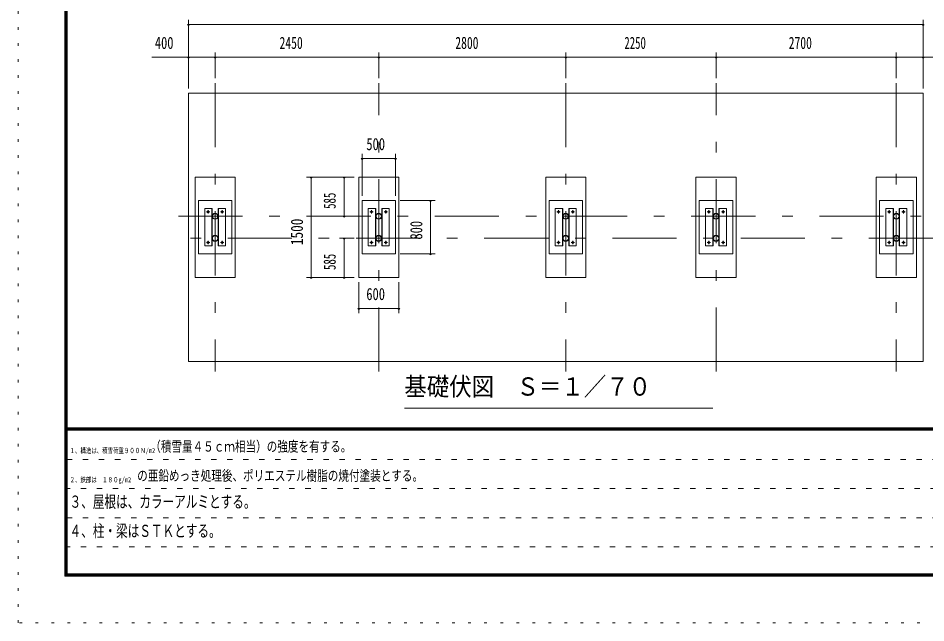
# Model space of a CAD drawing. Units: millimetres, scale not verified, with parts at other scales. Extents: x -32712 to 32715, y -14700 to 14700.
# Drawn here: x -8865 to 4726, y -14700 to -5647 of the extents above; entities that cross this region are included whole.
import ezdxf
from ezdxf.enums import TextEntityAlignment as Align

# ---------------------------------------------------------------- set-up
doc = ezdxf.new("R2010")
doc.units = ezdxf.units.MM
doc.header["$LTSCALE"] = 80
for name, pattern in [('USER1', [3, 1, -2]), ('USER3', [24, 12, -5, 2, -5]), ('USER4', [3, 0.5, -2.5])]:
    doc.linetypes.add(name, pattern=pattern)
doc.layers.add('0-1_0-F1TEXT', color=7, linetype='Continuous')
for name, color, linetype, lineweight in [('0-2_1-07BOLD', 7, 'Continuous', 18), ('0-3_1-27CENTER', 3, 'USER3', 18), ('0-5_1-57DIM', 3, 'Continuous', 18), ('0-C_F-F1PAPER', 5, 'Continuous', 18), ('0-D_F-E_J_ADD', 5, 'USER4', 18)]:
    doc.layers.add(name, color=color, linetype=linetype, lineweight=lineweight)
doc.styles.add('ＭＳ ゴシック', font='')
doc.styles.get('ＭＳ ゴシック').set_extended_font_data('MS Gothic')

msp = doc.modelspace()

# ---------------------------------------------------------------- linework, layer by layer
at = {"layer": '0-2_1-07BOLD'}
for p, q in [((-5964.62, -8497.46), (-5964.62, -9057.46)), ((-5866.52, -9057.46), (-5866.52, -8497.46)), ((-3514.62, -8497.46), (-3514.62, -9057.46)), ((-3416.52, -9057.46), (-3416.52, -8497.46)), ((-714.62, -8497.46), (-714.62, -9057.46)), ((-616.52, -9057.46), (-616.52, -8497.46)), ((1535.38, -8497.46), (1535.38, -9057.46)), ((1633.48, -9057.46), (1633.48, -8497.46)), ((4235.38, -8497.46), (4235.38, -9057.46)), ((4333.48, -9057.46), (4333.48, -8497.46))]:
    msp.add_line(p, q, dxfattribs=at)
for points in [[(-6315.57, -6767.46), (-6315.57, -10787.46), (4684.43, -10787.46), (4684.43, -6767.46)], [(-6215.57, -8027.46), (-6215.57, -9527.46), (-5615.57, -9527.46), (-5615.57, -8027.46)], [(-3165.57, -8027.46), (-3165.57, -9527.46), (-3765.57, -9527.46), (-3765.57, -8027.46)], [(-965.57, -8027.46), (-965.57, -9527.46), (-365.57, -9527.46), (-365.57, -8027.46)], [(1884.43, -8027.46), (1884.43, -9527.46), (1284.43, -9527.46), (1284.43, -8027.46)], [(3984.43, -8027.46), (3984.43, -9527.46), (4584.43, -9527.46), (4584.43, -8027.46)], [(-6165.57, -8377.46), (-5665.57, -8377.46), (-5665.57, -9177.46), (-6165.57, -9177.46)], [(-3215.57, -8377.46), (-3215.57, -9177.46), (-3715.57, -9177.46), (-3715.57, -8377.46)], [(-915.57, -8377.46), (-415.57, -8377.46), (-415.57, -9177.46), (-915.57, -9177.46)], [(1834.43, -8377.46), (1334.43, -8377.46), (1334.43, -9177.46), (1834.43, -9177.46)], [(4034.43, -8377.46), (4534.43, -8377.46), (4534.43, -9177.46), (4034.43, -9177.46)], [(-6072.12, -8497.46), (-6072.12, -9057.46), (-5960.12, -9057.46), (-5960.12, -8497.46)], [(-5871.02, -9057.46), (-5759.02, -9057.46), (-5759.02, -8497.46), (-5871.02, -8497.46)], [(-3622.12, -8497.46), (-3622.12, -9057.46), (-3510.12, -9057.46), (-3510.12, -8497.46)], [(-3421.02, -9057.46), (-3309.02, -9057.46), (-3309.02, -8497.46), (-3421.02, -8497.46)], [(-822.12, -8497.46), (-822.12, -9057.46), (-710.12, -9057.46), (-710.12, -8497.46)], [(-621.02, -9057.46), (-509.02, -9057.46), (-509.02, -8497.46), (-621.02, -8497.46)], [(1427.88, -8497.46), (1427.88, -9057.46), (1539.88, -9057.46), (1539.88, -8497.46)], [(1628.98, -9057.46), (1740.98, -9057.46), (1740.98, -8497.46), (1628.98, -8497.46)], [(4127.88, -8497.46), (4127.88, -9057.46), (4239.88, -9057.46), (4239.88, -8497.46)], [(4328.98, -9057.46), (4440.98, -9057.46), (4440.98, -8497.46), (4328.98, -8497.46)]]:
    msp.add_lwpolyline(points, close=True, dxfattribs=at)
for centre, radius in [((-6022.07, -8547.46), 14.5), ((-5809.07, -8547.46), 14.5), ((-3572.07, -8547.46), 14.5), ((-3359.07, -8547.46), 14.5), ((-772.07, -8547.46), 14.5), ((-559.07, -8547.46), 14.5), ((1477.93, -8547.46), 14.5), ((1690.93, -8547.46), 14.5), ((4177.93, -8547.46), 14.5), ((4390.93, -8547.46), 14.5), ((-5915.57, -8612.46), 44.55), ((-5915.57, -8612.46), 40.35), ((-3465.57, -8612.46), 44.55), ((-3465.57, -8612.46), 40.35), ((-665.57, -8612.46), 44.55), ((-665.57, -8612.46), 40.35), ((1584.43, -8612.46), 44.55), ((1584.43, -8612.46), 40.35), ((4284.43, -8612.46), 44.55), ((4284.43, -8612.46), 40.35), ((-5915.57, -8942.46), 44.55), ((-5915.57, -8942.46), 40.35), ((-3465.57, -8942.46), 44.55), ((-3465.57, -8942.46), 40.35), ((-665.57, -8942.46), 44.55), ((-665.57, -8942.46), 40.35), ((1584.43, -8942.46), 44.55), ((1584.43, -8942.46), 40.35), ((4284.43, -8942.46), 44.55), ((4284.43, -8942.46), 40.35), ((-6022.07, -9007.46), 14.5), ((-5809.07, -9007.46), 14.5), ((-3572.07, -9007.46), 14.5), ((-3359.07, -9007.46), 14.5), ((-772.07, -9007.46), 14.5), ((-559.07, -9007.46), 14.5), ((1477.93, -9007.46), 14.5), ((1690.93, -9007.46), 14.5), ((4177.93, -9007.46), 14.5), ((4390.93, -9007.46), 14.5)]:
    msp.add_circle(centre, radius, dxfattribs=at)
at = {"layer": '0-3_1-27CENTER'}
for p, q in [((-5915.57, -6617.46), (-5915.57, -10937.46)), ((-3465.57, -10937.46), (-3465.57, -6617.46)), ((-665.57, -6617.46), (-665.57, -10937.46)), ((1584.43, -10937.46), (1584.43, -6617.46)), ((4284.43, -6617.46), (4284.43, -10937.46)), ((-5997.07, -8547.46), (-6047.07, -8547.46)), ((-6022.07, -8522.46), (-6022.07, -8572.46)), ((-5834.07, -8547.46), (-5784.07, -8547.46)), ((-5809.07, -8572.46), (-5809.07, -8522.46)), ((-3597.07, -8547.46), (-3547.07, -8547.46)), ((-3572.07, -8522.46), (-3572.07, -8572.46)), ((-3334.07, -8547.46), (-3384.07, -8547.46)), ((-3359.07, -8572.46), (-3359.07, -8522.46)), ((-747.07, -8547.46), (-797.07, -8547.46)), ((-772.07, -8522.46), (-772.07, -8572.46)), ((-534.07, -8547.46), (-584.07, -8547.46)), ((-559.07, -8572.46), (-559.07, -8522.46)), ((1502.93, -8547.46), (1452.93, -8547.46)), ((1477.93, -8522.46), (1477.93, -8572.46)), ((1715.93, -8547.46), (1665.93, -8547.46)), ((1690.93, -8572.46), (1690.93, -8522.46)), ((4152.93, -8547.46), (4202.93, -8547.46)), ((4177.93, -8572.46), (4177.93, -8522.46)), ((4365.93, -8547.46), (4415.93, -8547.46)), ((4390.93, -8522.46), (4390.93, -8572.46)), ((-6465.57, -8612.46), (4834.43, -8612.46)), ((4834.43, -8942.46), (-6465.57, -8942.46)), ((-5997.07, -9007.46), (-6047.07, -9007.46)), ((-6022.07, -9032.46), (-6022.07, -8982.46)), ((-5834.07, -9007.46), (-5784.07, -9007.46)), ((-5809.07, -9032.46), (-5809.07, -8982.46)), ((-3547.07, -9007.46), (-3597.07, -9007.46)), ((-3572.07, -9032.46), (-3572.07, -8982.46)), ((-3334.07, -9007.46), (-3384.07, -9007.46)), ((-3359.07, -8982.46), (-3359.07, -9032.46)), ((-747.07, -9007.46), (-797.07, -9007.46)), ((-772.07, -9032.46), (-772.07, -8982.46)), ((-534.07, -9007.46), (-584.07, -9007.46)), ((-559.07, -8982.46), (-559.07, -9032.46)), ((1452.93, -9007.46), (1502.93, -9007.46)), ((1477.93, -8982.46), (1477.93, -9032.46)), ((1665.93, -9007.46), (1715.93, -9007.46)), ((1690.93, -9032.46), (1690.93, -8982.46)), ((4202.93, -9007.46), (4152.93, -9007.46)), ((4177.93, -9032.46), (4177.93, -8982.46)), ((4415.93, -9007.46), (4365.93, -9007.46)), ((4390.93, -9032.46), (4390.93, -8982.46))]:
    msp.add_line(p, q, dxfattribs=at)
at = {"layer": '0-5_1-57DIM'}
for p, q in [((-6315.57, -6697.46), (-6315.57, -5672.46)), ((4684.43, -6697.46), (4684.43, -5672.46)), ((-6301.57, -5742.46), (-6329.57, -5742.46)), ((-6315.57, -5742.46), (4684.43, -5742.46)), ((4698.43, -5742.46), (4670.43, -5742.46)), ((-6315.57, -6232.46), (-6865.07, -6232.46)), ((-6301.57, -6232.46), (-6329.57, -6232.46)), ((-6315.57, -6232.46), (-5915.57, -6232.46)), ((-5901.57, -6232.46), (-5929.57, -6232.46)), ((-5915.57, -6162.46), (-5915.57, -6547.46)), ((-5915.57, -6232.46), (-3465.57, -6232.46)), ((-3451.57, -6232.46), (-3479.57, -6232.46)), ((-3465.57, -6547.46), (-3465.57, -6162.46)), ((-3465.57, -6232.46), (-665.57, -6232.46)), ((-651.57, -6232.46), (-679.57, -6232.46)), ((-665.57, -6162.46), (-665.57, -6547.46)), ((-665.57, -6232.46), (1584.43, -6232.46)), ((1598.43, -6232.46), (1570.43, -6232.46)), ((1584.43, -6547.46), (1584.43, -6162.46)), ((1584.43, -6232.46), (4284.43, -6232.46)), ((4298.43, -6232.46), (4270.43, -6232.46)), ((4284.43, -6162.46), (4284.43, -6547.46)), ((4284.43, -6232.46), (4684.43, -6232.46)), ((4698.43, -6232.46), (4670.43, -6232.46)), ((4684.43, -6232.46), (5233.93, -6232.46)), ((-3715.57, -7677.45), (-3715.57, -8307.46)), ((-3215.57, -8307.46), (-3215.57, -7677.45)), ((-3701.57, -7747.45), (-3729.57, -7747.45)), ((-3715.57, -7747.45), (-3215.57, -7747.45)), ((-3201.57, -7747.45), (-3229.57, -7747.45)), ((-3835.57, -8027.45), (-4545.57, -8027.45)), ((-4461.57, -8027.45), (-4489.57, -8027.45)), ((-4475.57, -8027.45), (-4475.57, -9527.46)), ((-3971.57, -8027.45), (-3999.57, -8027.45)), ((-3985.57, -8027.45), (-3985.57, -8612.46)), ((-2618.64, -8377.46), (-3145.57, -8377.46)), ((-2674.64, -8377.46), (-2702.64, -8377.46)), ((-2688.64, -8377.46), (-2688.64, -9177.46)), ((-4055.57, -8612.46), (-3835.57, -8612.46)), ((-3971.57, -8612.46), (-3999.57, -8612.46)), ((-3835.57, -8942.45), (-4055.57, -8942.45)), ((-3971.57, -8942.45), (-3999.57, -8942.45)), ((-3985.57, -8942.45), (-3985.57, -9527.46)), ((-3145.57, -9177.46), (-2618.64, -9177.46)), ((-2674.64, -9177.46), (-2702.64, -9177.46)), ((-4545.57, -9527.46), (-3835.57, -9527.46)), ((-4461.57, -9527.46), (-4489.57, -9527.46)), ((-3971.57, -9527.46), (-3999.57, -9527.46)), ((-3765.57, -9597.46), (-3765.57, -10062.27)), ((-3165.57, -10062.27), (-3165.57, -9597.46)), ((-3751.57, -9992.27), (-3779.57, -9992.27)), ((-3765.57, -9992.27), (-3165.57, -9992.27)), ((-3151.57, -9992.27), (-3179.57, -9992.27)), ((1538.3, -11487.46), (-3081.7, -11487.46))]:
    msp.add_line(p, q, dxfattribs=at)
for centre in [(-6315.57, -5742.46), (4684.43, -5742.46), (-6315.57, -6232.46), (-5915.57, -6232.46), (-3465.57, -6232.46), (-665.57, -6232.46), (1584.43, -6232.46), (4284.43, -6232.46), (4684.43, -6232.46), (-3715.57, -7747.45), (-3215.57, -7747.45), (-4475.57, -8027.45), (-3985.57, -8027.45), (-2688.64, -8377.46), (-3985.57, -8612.46), (-3985.57, -8942.45), (-2688.64, -9177.46), (-4475.57, -9527.46), (-3985.57, -9527.46), (-3765.57, -9992.27), (-3165.57, -9992.27)]:
    msp.add_arc(centre, 14, 180, 0, dxfattribs=at)
at = {"layer": '0-C_F-F1PAPER'}
for p, q in [((31979.97, -11781), (-8130.02, -11781)), ((-8130.02, -11784.5), (31979.97, -11784.5)), ((31979.97, -11788), (-8130.02, -11788)), ((-8130.02, -11791.5), (31979.97, -11791.5)), ((31979.97, -11795), (-8130.02, -11795)), ((-8130.02, -11798.5), (31979.97, -11798.5)), ((31979.97, -11802), (-8130.02, -11802)), ((-8130.02, -11805.5), (31979.97, -11805.5)), ((31979.97, -11809), (-8130.02, -11809)), ((-8130.02, -11812.5), (31979.97, -11812.5)), ((31979.97, -11816), (-8130.02, -11816))]:
    msp.add_line(p, q, dxfattribs=at)
at = {"layer": '0-C_F-F1PAPER', "color": 6, "linetype": 'USER1'}
for p, q in [((17384.98, -12252.8), (-8165.02, -12252.8)), ((-8165.02, -12689.6), (17384.98, -12689.6)), ((17384.98, -13126.4), (-8165.02, -13126.4)), ((-8165.02, -13563.2), (13873.78, -13563.2))]:
    msp.add_line(p, q, dxfattribs=at)
at = {"layer": '0-C_F-F1PAPER'}
for points in [[(32014.97, -14000), (32014.97, 14140), (-8165.02, 14140), (-8165.02, -14000)], [(32011.47, -13996.5), (32011.47, 14136.5), (-8161.52, 14136.5), (-8161.52, -13996.5)], [(32007.97, -13993), (-8158.02, -13993), (-8158.02, 14133), (32007.97, 14133)], [(32004.47, -13989.5), (32004.47, 14129.5), (-8154.52, 14129.5), (-8154.52, -13989.5)], [(32000.97, -13986), (-8151.02, -13986), (-8151.02, 14126), (32000.97, 14126)], [(31997.47, -13982.5), (31997.47, 14122.5), (-8147.52, 14122.5), (-8147.52, -13982.5)], [(31993.97, -13979), (-8144.02, -13979), (-8144.02, 14119), (31993.97, 14119)], [(31990.48, -13975.5), (31990.48, 14115.5), (-8140.52, 14115.5), (-8140.52, -13975.5)], [(31986.97, -13972), (31986.97, 14112), (-8137.02, 14112), (-8137.02, -13972)], [(31983.47, -13968.5), (31983.47, 14108.5), (-8133.52, 14108.5), (-8133.52, -13968.5)], [(31979.97, -13965), (-8130.02, -13965), (-8130.02, 14105), (31979.97, 14105)]]:
    msp.add_lwpolyline(points, close=True, dxfattribs=at)
at = {"layer": '0-D_F-E_J_ADD'}
msp.add_lwpolyline([(32714.98, -14700), (-8865.02, -14700), (-8865.02, 14700), (32714.98, 14700)], close=True, dxfattribs=at)

# ---------------------------------------------------------------- texts
at = {"layer": '0-1_0-F1TEXT', "style": 'ＭＳ ゴシック'}
for s, height, width, p in [('（積雪量４５ｃｍ相当）の強度を有する。', 155, 0.75, (-6887.54, -12182.8)), ('１、構造は、積雪荷重９００Ｎ/m2', 77.49, 0.75, (-8095.02, -12182.8)), ('\u3000の亜鉛めっき処理後、ポリエステル樹脂の焼付塗装とする。', 155, 0.75, (-7241.59, -12619.6)), ('２、鉄部は\u3000１８０g/m2', 77.49, 0.75, (-8095.02, -12619.6)), ('３、屋根は、カラーアルミとする。', 182.3, 0.7, (-8095.02, -13031.53)), ('４、柱・梁はＳＴＫとする。', 182.3, 0.7, (-8095.02, -13468.33))]:
    msp.add_text(s, height=height, dxfattribs=dict(at, width=width)).set_placement(p, align=Align.BOTTOM_LEFT)
at = {"layer": '0-5_1-57DIM', "color": 7, "style": 'ＭＳ ゴシック'}
for s, height, width, p in [('400', 182.3, 0.75, (-6817.99, -6162.46)), ('2450', 182.3, 0.7, (-4950.98, -6162.46)), ('2800', 182.3, 0.7, (-2319.35, -6162.46)), ('2250', 182.3, 0.65, (212.08, -6162.46)), ('2700', 182.3, 0.7, (2673.19, -6162.46)), ('500', 182.3, 0.75, (-3650.99, -7677.45)), ('600', 182.3, 0.75, (-3651.57, -9922.27)), ('基礎伏図\u3000Ｓ＝１／７０', 273.5, 0.9, (-3081.7, -11380.15))]:
    msp.add_text(s, height=height, dxfattribs=dict(at, width=width)).set_placement(p, align=Align.BOTTOM_LEFT)
for s, width, p in [('585', 0.65, (-4055.57, -8501.81)), ('1500', 0.8, (-4545.57, -9044.83)), ('800', 0.75, (-2758.64, -8961.43)), ('585', 0.65, (-4055.57, -9416.81))]:
    msp.add_text(s, height=182.3, rotation=90, dxfattribs=dict(at, width=width)).set_placement(p, align=Align.BOTTOM_LEFT)

doc.saveas('drawing.dxf')
